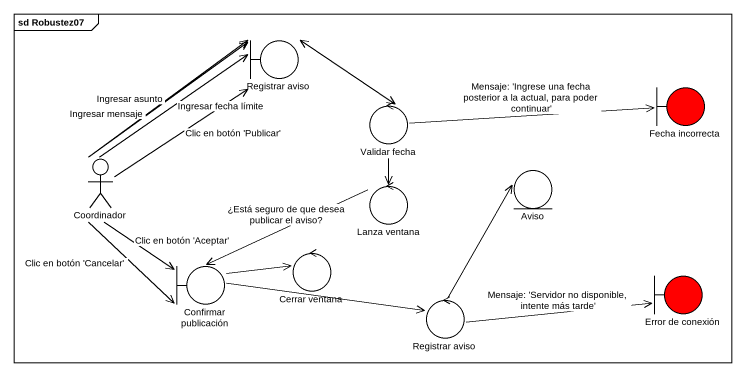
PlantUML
@startuml
mainframe sd Robustez07
boundary "Registrar aviso" as Registrar_aviso
control "Validar fecha" as Validar_fecha
boundary "Fecha incorrecta" as Fecha_incorrecta #FF0000
actor Coordinador
control "Lanza ventana" as Lanza_ventana
entity Aviso
boundary "Confirmar publicación" as Confirmar_publicación
control "Cerrar ventana" as Cerrar_ventana
control "Registrar aviso" as Registrar_aviso_2
boundary "Error de conexión" as Error_de_conexión #FF0000
Registrar_aviso <-right-> Validar_fecha
Validar_fecha -right-> Fecha_incorrecta : Mensaje: 'Ingrese una fecha posterior a la actual, para poder continuar'
Validar_fecha --> Lanza_ventana
Coordinador -right-> Registrar_aviso : Ingresar asunto
Coordinador -right-> Registrar_aviso : Ingresar mensaje
Coordinador -right-> Registrar_aviso : Ingresar fecha límite
Coordinador -right-> Registrar_aviso : Clic en botón 'Publicar'
Coordinador --> Confirmar_publicación : Clic en botón 'Aceptar'
Coordinador --> Confirmar_publicación : Clic en botón 'Cancelar'
Lanza_ventana -left-> Confirmar_publicación : ¿Está seguro de que desea publicar el aviso?
Confirmar_publicación -right-> Cerrar_ventana
Confirmar_publicación -right-> Registrar_aviso_2
Registrar_aviso_2 -up-> Aviso
Registrar_aviso_2 -right-> Error_de_conexión : Mensaje: 'Servidor no disponible, intente más tarde'
@enduml
